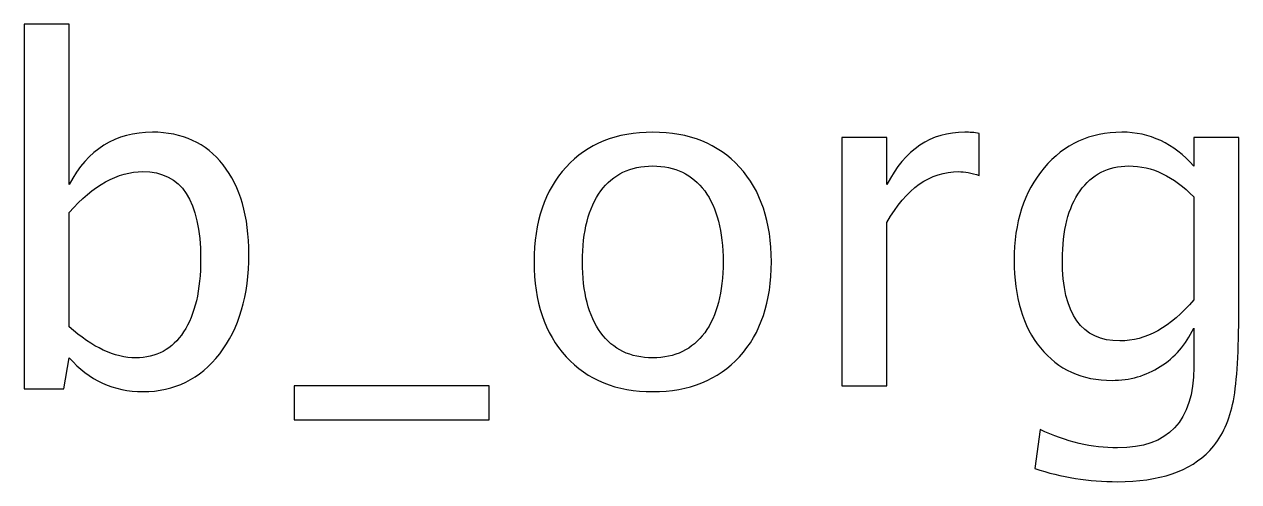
# Model space of a CAD drawing. Header units: centimetres. Extents: x -57 to 52, y -52 to 59.
# Drawn here: x -17.74 to -4.03, y 54.09 to 59.25 of the extents above; entities that cross this region are included whole.
import ezdxf

# ---------------------------------------------------------------- set-up
doc = ezdxf.new("R2010")
doc.units = ezdxf.units.CM
doc.header["$MEASUREMENT"] = 0
doc.layers.add('Layer 1', color=7, linetype='Continuous')

msp = doc.modelspace()

# ---------------------------------------------------------------- linework, layer by layer
at = {"layer": 'Layer 1'}
for points, knots in [([(-17.73586, 55.13869), (-17.73586, 55.13869), (-17.73586, 59.25032), (-17.73586, 59.25032), (-17.73586, 59.25032), (-17.73586, 59.25032), (-17.22786, 59.25032), (-17.22786, 59.25032), (-17.22786, 59.25032), (-17.22786, 59.25032), (-17.22786, 57.44498), (-17.22786, 57.44498), (-17.22786, 57.44498), (-17.01972, 57.83744), (-16.70663, 58.03323), (-16.28947, 58.03323), (-16.28947, 58.03323), (-15.95168, 58.03323), (-15.68622, 57.91064), (-15.49219, 57.66458), (-15.49219, 57.66458), (-15.29816, 57.41852), (-15.20115, 57.0825), (-15.20115, 56.65652), (-15.20115, 56.65652), (-15.20115, 56.19261), (-15.31139, 55.81779), (-15.531, 55.5338), (-15.531, 55.5338), (-15.7506, 55.24893), (-16.03988, 55.10694), (-16.39795, 55.10694), (-16.39795, 55.10694), (-16.73044, 55.10694), (-17.00737, 55.23394), (-17.22786, 55.48882), (-17.22786, 55.48882), (-17.22786, 55.48882), (-17.2896, 55.13869), (-17.2896, 55.13869), (-17.2896, 55.13869), (-17.2896, 55.13869), (-17.73586, 55.13869), (-17.73586, 55.13869)], [0, 0, 0, 0, 0.08333333, 0.08333333, 0.08333333, 0.08333333, 0.16666667, 0.16666667, 0.16666667, 0.16666667, 0.25, 0.25, 0.25, 0.25, 0.33333333, 0.33333333, 0.33333333, 0.33333333, 0.41666667, 0.41666667, 0.41666667, 0.41666667, 0.5, 0.5, 0.5, 0.5, 0.58333333, 0.58333333, 0.58333333, 0.58333333, 0.66666667, 0.66666667, 0.66666667, 0.66666667, 0.75, 0.75, 0.75, 0.75, 0.83333333, 0.83333333, 0.83333333, 0.83333333, 1, 1, 1, 1]), ([(-10.64327, 55.10694), (-11.05514, 55.10694), (-11.38146, 55.23835), (-11.62134, 55.50117), (-11.62134, 55.50117), (-11.86212, 55.76399), (-11.98206, 56.12118), (-11.98206, 56.57185), (-11.98206, 56.57185), (-11.98206, 57.02164), (-11.86212, 57.37795), (-11.62134, 57.63989), (-11.62134, 57.63989), (-11.38146, 57.90182), (-11.05514, 58.03323), (-10.64327, 58.03323), (-10.64327, 58.03323), (-10.2314, 58.03323), (-9.90508, 57.90182), (-9.66519, 57.63989), (-9.66519, 57.63989), (-9.42442, 57.37795), (-9.30447, 57.02164), (-9.30447, 56.57185), (-9.30447, 56.57185), (-9.30447, 56.12118), (-9.42442, 55.76399), (-9.66519, 55.50117), (-9.66519, 55.50117), (-9.90508, 55.23835), (-10.2314, 55.10694), (-10.64327, 55.10694)], [0, 0, 0, 0, 0.11111111, 0.11111111, 0.11111111, 0.11111111, 0.22222222, 0.22222222, 0.22222222, 0.22222222, 0.33333333, 0.33333333, 0.33333333, 0.33333333, 0.44444444, 0.44444444, 0.44444444, 0.44444444, 0.55555556, 0.55555556, 0.55555556, 0.55555556, 0.66666667, 0.66666667, 0.66666667, 0.66666667, 0.77777778, 0.77777778, 0.77777778, 0.77777778, 1, 1, 1, 1]), ([(-8.50896, 55.17044), (-8.50896, 55.17044), (-8.50896, 57.97503), (-8.50896, 57.97503), (-8.50896, 57.97503), (-8.50896, 57.97503), (-8.00096, 57.97503), (-8.00096, 57.97503), (-8.00096, 57.97503), (-8.00096, 57.97503), (-8.00096, 57.44498), (-8.00096, 57.44498), (-8.00096, 57.44498), (-7.79899, 57.83744), (-7.50619, 58.03323), (-7.12166, 58.03323), (-7.12166, 58.03323), (-7.06963, 58.03323), (-7.01494, 58.02882), (-6.9585, 58.02), (-6.9585, 58.02), (-6.9585, 58.02), (-6.9585, 57.54464), (-6.9585, 57.54464), (-6.9585, 57.54464), (-7.04669, 57.57374), (-7.12431, 57.58873), (-7.19133, 57.58873), (-7.19133, 57.58873), (-7.51413, 57.58873), (-7.784, 57.39823), (-8.00096, 57.01635), (-8.00096, 57.01635), (-8.00096, 57.01635), (-8.00096, 55.17044), (-8.00096, 55.17044), (-8.00096, 55.17044), (-8.00096, 55.17044), (-8.50896, 55.17044), (-8.50896, 55.17044)], [0, 0, 0, 0, 0.09090909, 0.09090909, 0.09090909, 0.09090909, 0.18181818, 0.18181818, 0.18181818, 0.18181818, 0.27272727, 0.27272727, 0.27272727, 0.27272727, 0.36363636, 0.36363636, 0.36363636, 0.36363636, 0.45454545, 0.45454545, 0.45454545, 0.45454545, 0.54545455, 0.54545455, 0.54545455, 0.54545455, 0.63636364, 0.63636364, 0.63636364, 0.63636364, 0.72727273, 0.72727273, 0.72727273, 0.72727273, 0.81818182, 0.81818182, 0.81818182, 0.81818182, 1, 1, 1, 1]), ([(-6.33321, 54.23911), (-6.33321, 54.23911), (-6.27323, 54.67831), (-6.27323, 54.67831), (-6.27323, 54.67831), (-5.97866, 54.54073), (-5.68674, 54.47194), (-5.39834, 54.47194), (-5.39834, 54.47194), (-4.82596, 54.47194), (-4.53933, 54.77533), (-4.53933, 55.38122), (-4.53933, 55.38122), (-4.53933, 55.38122), (-4.53933, 55.8222), (-4.53933, 55.8222), (-4.53933, 55.8222), (-4.62752, 55.63611), (-4.75276, 55.49235), (-4.91592, 55.38916), (-4.91592, 55.38916), (-5.07908, 55.28597), (-5.26076, 55.23394), (-5.46096, 55.23394), (-5.46096, 55.23394), (-5.80051, 55.23394), (-6.0695, 55.35565), (-6.26794, 55.59907), (-6.26794, 55.59907), (-6.46638, 55.84248), (-6.56604, 56.17233), (-6.56604, 56.58861), (-6.56604, 56.58861), (-6.56604, 57.01459), (-6.45315, 57.36207), (-6.22737, 57.63107), (-6.22737, 57.63107), (-6.00071, 57.89918), (-5.70879, 58.03323), (-5.34984, 58.03323), (-5.34984, 58.03323), (-5.03587, 58.03323), (-4.76511, 57.90623), (-4.53933, 57.65135), (-4.53933, 57.65135), (-4.53933, 57.65135), (-4.53933, 57.97503), (-4.53933, 57.97503), (-4.53933, 57.97503), (-4.53933, 57.97503), (-4.03133, 57.97503), (-4.03133, 57.97503), (-4.03133, 57.97503), (-4.03133, 57.97503), (-4.03133, 55.93597), (-4.03133, 55.93597), (-4.03133, 55.93597), (-4.03133, 55.49764), (-4.05426, 55.17309), (-4.10012, 54.9623), (-4.10012, 54.9623), (-4.1451, 54.75152), (-4.23153, 54.57865), (-4.35677, 54.4446), (-4.35677, 54.4446), (-4.57902, 54.20912), (-4.9265, 54.09094), (-5.39834, 54.09094), (-5.39834, 54.09094), (-5.72202, 54.09094), (-6.03335, 54.14033), (-6.33321, 54.23911)], [0, 0, 0, 0, 0.05263158, 0.05263158, 0.05263158, 0.05263158, 0.10526316, 0.10526316, 0.10526316, 0.10526316, 0.15789474, 0.15789474, 0.15789474, 0.15789474, 0.21052632, 0.21052632, 0.21052632, 0.21052632, 0.26315789, 0.26315789, 0.26315789, 0.26315789, 0.31578947, 0.31578947, 0.31578947, 0.31578947, 0.36842105, 0.36842105, 0.36842105, 0.36842105, 0.42105263, 0.42105263, 0.42105263, 0.42105263, 0.47368421, 0.47368421, 0.47368421, 0.47368421, 0.52631579, 0.52631579, 0.52631579, 0.52631579, 0.57894737, 0.57894737, 0.57894737, 0.57894737, 0.63157895, 0.63157895, 0.63157895, 0.63157895, 0.68421053, 0.68421053, 0.68421053, 0.68421053, 0.73684211, 0.73684211, 0.73684211, 0.73684211, 0.78947368, 0.78947368, 0.78947368, 0.78947368, 0.84210526, 0.84210526, 0.84210526, 0.84210526, 0.89473684, 0.89473684, 0.89473684, 0.89473684, 1, 1, 1, 1]), ([(-17.22786, 55.83895), (-16.96592, 55.60524), (-16.71633, 55.48794), (-16.47909, 55.48794), (-16.47909, 55.48794), (-16.24537, 55.48794), (-16.06457, 55.58584), (-15.93757, 55.78075), (-15.93757, 55.78075), (-15.80969, 55.97566), (-15.74619, 56.24994), (-15.74619, 56.60448), (-15.74619, 56.60448), (-15.74619, 57.26065), (-15.96315, 57.58873), (-16.39707, 57.58873), (-16.39707, 57.58873), (-16.68105, 57.58873), (-16.95798, 57.43527), (-17.22786, 57.12748), (-17.22786, 57.12748), (-17.22786, 57.12748), (-17.22786, 55.83895), (-17.22786, 55.83895)], [0, 0, 0, 0, 0.14285714, 0.14285714, 0.14285714, 0.14285714, 0.28571429, 0.28571429, 0.28571429, 0.28571429, 0.42857143, 0.42857143, 0.42857143, 0.42857143, 0.57142857, 0.57142857, 0.57142857, 0.57142857, 0.71428571, 0.71428571, 0.71428571, 0.71428571, 1, 1, 1, 1]), ([(-10.64415, 55.48794), (-10.39279, 55.48794), (-10.197, 55.58231), (-10.05766, 55.77193), (-10.05766, 55.77193), (-9.91919, 55.96066), (-9.84952, 56.22789), (-9.84952, 56.57185), (-9.84952, 56.57185), (-9.84952, 56.91493), (-9.91919, 57.18127), (-10.05766, 57.37001), (-10.05766, 57.37001), (-10.197, 57.55787), (-10.39279, 57.65223), (-10.64415, 57.65223), (-10.64415, 57.65223), (-10.89639, 57.65223), (-11.09218, 57.55787), (-11.22976, 57.37001), (-11.22976, 57.37001), (-11.36823, 57.18127), (-11.43702, 56.91493), (-11.43702, 56.57185), (-11.43702, 56.57185), (-11.43702, 56.22789), (-11.36823, 55.96066), (-11.22976, 55.77193), (-11.22976, 55.77193), (-11.09218, 55.58231), (-10.89639, 55.48794), (-10.64415, 55.48794)], [0, 0, 0, 0, 0.11111111, 0.11111111, 0.11111111, 0.11111111, 0.22222222, 0.22222222, 0.22222222, 0.22222222, 0.33333333, 0.33333333, 0.33333333, 0.33333333, 0.44444444, 0.44444444, 0.44444444, 0.44444444, 0.55555556, 0.55555556, 0.55555556, 0.55555556, 0.66666667, 0.66666667, 0.66666667, 0.66666667, 0.77777778, 0.77777778, 0.77777778, 0.77777778, 1, 1, 1, 1]), ([(-4.53933, 56.14058), (-4.53933, 56.14058), (-4.53933, 57.30386), (-4.53933, 57.30386), (-4.53933, 57.30386), (-4.76334, 57.53582), (-5.00764, 57.65223), (-5.27134, 57.65223), (-5.27134, 57.65223), (-5.50594, 57.65223), (-5.68939, 57.55875), (-5.82168, 57.37089), (-5.82168, 57.37089), (-5.95485, 57.18392), (-6.021, 56.92375), (-6.021, 56.59214), (-6.021, 56.59214), (-6.021, 55.98271), (-5.80492, 55.67844), (-5.37189, 55.67844), (-5.37189, 55.67844), (-5.07732, 55.67844), (-4.7995, 55.83278), (-4.53933, 56.14058)], [0, 0, 0, 0, 0.14285714, 0.14285714, 0.14285714, 0.14285714, 0.28571429, 0.28571429, 0.28571429, 0.28571429, 0.42857143, 0.42857143, 0.42857143, 0.42857143, 0.57142857, 0.57142857, 0.57142857, 0.57142857, 0.71428571, 0.71428571, 0.71428571, 0.71428571, 1, 1, 1, 1]), ([(-14.69139, 54.78944), (-14.69139, 54.78944), (-14.69139, 55.17044), (-14.69139, 55.17044), (-14.69139, 55.17044), (-14.69139, 55.17044), (-12.49006, 55.17044), (-12.49006, 55.17044), (-12.49006, 55.17044), (-12.49006, 55.17044), (-12.49006, 54.78944), (-12.49006, 54.78944), (-12.49006, 54.78944), (-12.49006, 54.78944), (-14.69139, 54.78944), (-14.69139, 54.78944)], [0, 0, 0, 0, 0.2, 0.2, 0.2, 0.2, 0.4, 0.4, 0.4, 0.4, 0.6, 0.6, 0.6, 0.6, 1, 1, 1, 1])]:
    msp.add_open_spline(points, degree=3, knots=knots, dxfattribs=at)

doc.saveas('drawing.dxf')
